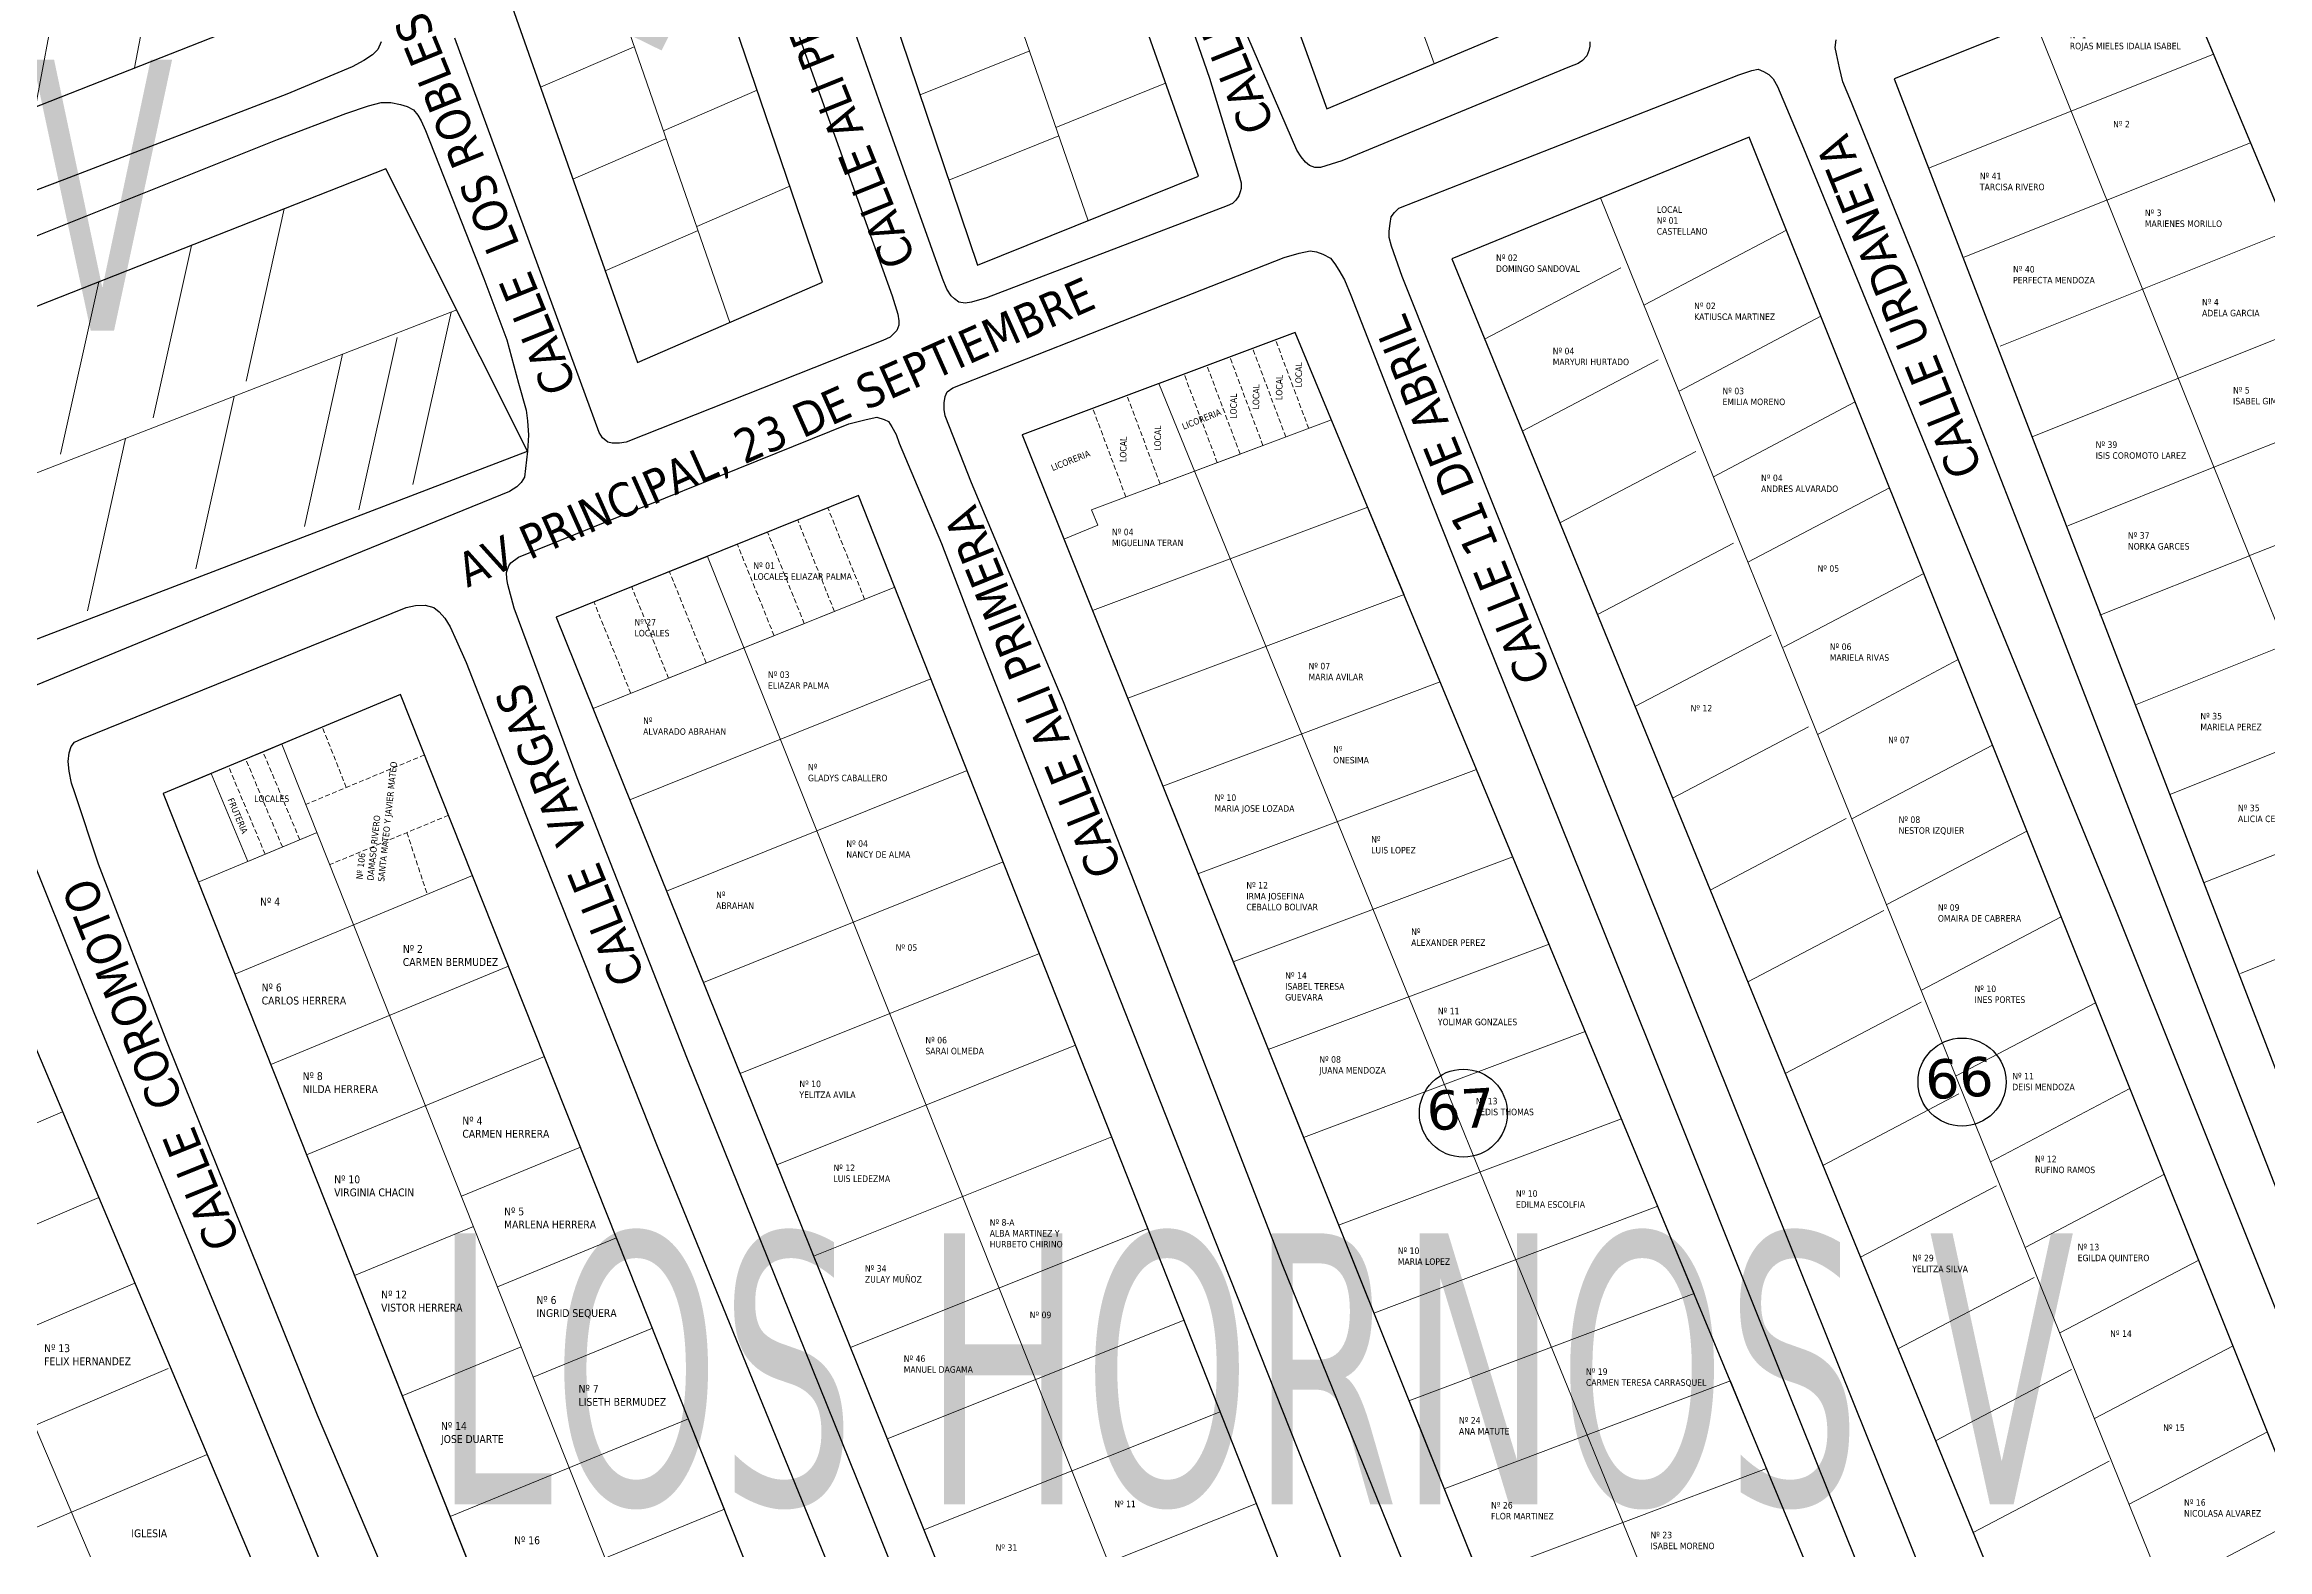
# Model space of a CAD drawing. Header units: metres. Extents: x 2 to 659295185, y -28 to 1124222152.
# Drawn here: x 657692.5 to 657919.8, y 1122705.4 to 1122859.3 of the extents above; entities that cross this region are included whole.
import ezdxf

# ---------------------------------------------------------------- set-up
doc = ezdxf.new("R2010")
doc.units = ezdxf.units.M
doc.header["$MEASUREMENT"] = 0
doc.linetypes.add('CCSM_C1_CUERPO CK$0$DASHED', pattern=[0.75, 0.5, -0.25])
doc.linetypes.add('CCSM_C1_CUERPO FM$0$DASHED', pattern=[0.75, 0.5, -0.25])
for name, color, linetype in [('CALLES', 1, 'CONTINUOUS'), ('CERCA', 7, 'CONTINUOUS'), ('Cota', 3, 'CONTINUOUS'), ('MANZANA', 30, 'CONTINUOUS'), ('Numero de manzana', 6, 'CONTINUOUS'), ('Parcelas', 140, 'CONTINUOUS'), ('TEXTOS', 7, 'CONTINUOUS')]:
    doc.layers.add(name, color=color, linetype=linetype)
doc.styles.add('ROMAN', font='verdana.ttf')
doc.styles.get("Standard").update_dxf_attribs({"font": 'tahoma.ttf'})

msp = doc.modelspace()

# ---------------------------------------------------------------- linework, layer by layer
at = {"layer": 'CERCA', "lineweight": 0}
for p, q in [((657834.5831, 1122857.321), (657770.2654, 1123037.3124)), ((657799.1987, 1122841.2512), (657736.2768, 1123023.447)), ((657762.5817, 1122830.8686), (657707.5854, 1122989.5417)), ((657701.7083, 1122856.8973), (657704.8042, 1122873.4239)), ((657691.5719, 1122852.9103), (657694.6896, 1122869.553)), ((657896.0735, 1122861.5508), (657972.884, 1122670.006)), ((657743.208, 1122854.9003), (657752.7192, 1122859.0103)), ((657782.0296, 1122854.1152), (657793.2581, 1122858.6446)), ((657899.721, 1122852.4549), (657914.2956, 1122858.2817)), ((657795.8985, 1122850.8074), (657807.1281, 1122855.3371)), ((657755.8416, 1122850.4827), (657765.3583, 1122854.5945)), ((657885.1464, 1122846.628), (657899.721, 1122852.4549)), ((657746.5117, 1122845.5254), (657756.0228, 1122849.6354)), ((657784.9704, 1122845.4084), (657796.1988, 1122849.9378)), ((657903.3702, 1122843.3588), (657918.076, 1122849.2402)), ((657759.1856, 1122840.6667), (657768.7023, 1122844.7785)), ((657930.4691, 1122648.7456), (657851.5912, 1122843.5878)), ((657888.7956, 1122837.532), (657903.5014, 1122843.4134)), ((657713.1003, 1122824.8586), (657717.0132, 1122842.4825)), ((657749.8153, 1122836.1504), (657759.3265, 1122840.2604)), ((657856.0845, 1122832.6472), (657870.6242, 1122840.2802)), ((657907.0322, 1122834.2692), (657921.8565, 1122840.1988)), ((657703.6104, 1122821.1191), (657707.5234, 1122838.743)), ((657694.1206, 1122817.3796), (657698.0336, 1122835.0035)), ((657839.7521, 1122829.1417), (657853.6643, 1122836.4391)), ((657892.4576, 1122828.4423), (657907.2819, 1122834.3719)), ((657523.2849, 1122750.1185), (657734.6421, 1122832.1394)), ((657730.1597, 1122814.2988), (657734.0696, 1122831.9172)), ((657859.6325, 1122823.8371), (657874.1359, 1122831.5069)), ((657910.6942, 1122825.1598), (657925.637, 1122831.1573)), ((657719.0658, 1122809.9936), (657722.9756, 1122827.612)), ((657724.6367, 1122811.7177), (657728.5466, 1122829.3361)), ((657843.5942, 1122819.7577), (657857.5064, 1122827.0552)), ((657707.9718, 1122805.6884), (657711.8817, 1122823.3068)), ((657895.7515, 1122819.1624), (657910.6942, 1122825.1598)), ((657863.146, 1122815.0842), (657877.6475, 1122822.7336)), ((657914.3234, 1122816.0812), (657929.4174, 1122822.1158)), ((657696.8779, 1122801.3832), (657700.7878, 1122819.0016)), ((657847.4363, 1122810.3738), (657861.3485, 1122817.6712)), ((657866.6641, 1122806.3641), (657881.1591, 1122813.9603)), ((657899.3806, 1122810.0838), (657914.4747, 1122816.1184)), ((657917.8994, 1122806.99), (657933.1979, 1122813.0744)), ((657851.2784, 1122800.9899), (657865.1906, 1122808.2873)), ((657870.3118, 1122797.66), (657884.6708, 1122805.187)), ((657902.6468, 1122800.924), (657917.9453, 1122807.0083)), ((657855.1205, 1122791.606), (657869.0326, 1122798.9034)), ((657873.8675, 1122788.7697), (657888.1824, 1122796.4137)), ((657906.3107, 1122791.7718), (657921.6445, 1122797.9024)), ((657858.9626, 1122782.2221), (657872.8747, 1122789.5195)), ((657877.3136, 1122780.1069), (657891.6941, 1122787.6404)), ((657909.8291, 1122782.5866), (657925.294, 1122788.789)), ((657862.8047, 1122772.8381), (657876.7168, 1122780.1356)), ((657913.3263, 1122773.6018), (657928.9328, 1122779.7759)), ((657880.8731, 1122771.3433), (657895.2057, 1122778.8671)), ((657866.6468, 1122763.4542), (657880.5589, 1122770.7516)), ((657884.414, 1122762.5849), (657898.7174, 1122770.0938)), ((657917.0323, 1122764.2977), (657932.676, 1122770.6031)), ((657870.4889, 1122754.0703), (657884.401, 1122761.3677)), ((657887.9552, 1122753.8255), (657902.229, 1122761.3205)), ((657891.4778, 1122745.0482), (657905.7406, 1122752.5472)), ((657874.331, 1122744.6864), (657888.2431, 1122751.9838)), ((657895.081, 1122736.339), (657909.2523, 1122743.7739)), ((657878.1731, 1122735.3025), (657892.0852, 1122742.5999)), ((657898.5789, 1122727.5686), (657912.7639, 1122735.0006)), ((657882.0152, 1122725.9186), (657895.9273, 1122733.216)), ((657902.1213, 1122718.8061), (657916.2756, 1122726.2273)), ((657885.8573, 1122716.5346), (657899.7694, 1122723.8321)), ((657905.6682, 1122710.05), (657919.7872, 1122717.454)), ((657889.6994, 1122707.1507), (657903.6115, 1122714.4481)), ((657909.3648, 1122701.3716), (657923.2989, 1122708.6807))]:
    msp.add_line(p, q, dxfattribs=at)
at = {"layer": 'MANZANA', "lineweight": -2}
for p, q in [((657777.9967, 1122853.0265), (657763.7892, 1122893.7782)), ((657758.5448, 1122891.2087), (657770.4106, 1122857.9655)), ((657805.5214, 1122873.5023), (657811.6233, 1122855.8259)), ((657820.5371, 1122848.4574), (657813.1158, 1122865.6839)), ((657726.9055, 1122859.5452), (657726.5757, 1122858.7753)), ((657749.2188, 1122819.6133), (657734.4669, 1122859.9151)), ((657850.5107, 1122859.5452), (657850.5107, 1122859.0953)), ((657850.5107, 1122859.5452), (657850.5107, 1122859.0953)), ((657875.6028, 1122858.9853), (657875.71, 1122859.7651)), ((657725.1574, 1122857.6556), (657723.9535, 1122856.9857)), ((657726.0314, 1122858.2155), (657725.1574, 1122857.6556)), ((657726.5757, 1122858.7753), (657726.0314, 1122858.2155)), ((657770.4106, 1122857.9655), (657779.1759, 1122833.5705)), ((657849.3151, 1122857.3256), (657848.441, 1122856.9857)), ((657849.3151, 1122857.3256), (657848.441, 1122856.9857)), ((657849.7521, 1122857.6556), (657849.3151, 1122857.3256)), ((657849.7521, 1122857.6556), (657849.3151, 1122857.3256)), ((657850.1891, 1122858.1055), (657849.7521, 1122857.6556)), ((657850.1891, 1122858.1055), (657849.7521, 1122857.6556)), ((657850.4035, 1122858.6554), (657850.1891, 1122858.1055)), ((657850.4035, 1122858.6554), (657850.1891, 1122858.1055)), ((657850.5107, 1122859.0953), (657850.4035, 1122858.6554)), ((657850.5107, 1122859.0953), (657850.4035, 1122858.6554)), ((657875.7182, 1122858.3254), (657875.6028, 1122858.9853)), ((657876.0481, 1122856.8857), (657875.7182, 1122858.3254)), ((657723.9535, 1122856.9857), (657717.2826, 1122854.1963)), ((657811.6233, 1122855.8259), (657814.6248, 1122845.9979)), ((657811.6233, 1122855.8259), (657814.6248, 1122845.9979)), ((657848.441, 1122856.9857), (657825.1382, 1122847.3777)), ((657830.9681, 1122842.5287), (657865.7573, 1122856.1859)), ((657865.7573, 1122856.1859), (657867.0684, 1122856.6258)), ((657867.0684, 1122856.6258), (657867.728, 1122856.7458)), ((657867.728, 1122856.7458), (657868.2723, 1122856.5258)), ((657868.2723, 1122856.5258), (657868.8247, 1122856.1959)), ((657868.8247, 1122856.1959), (657869.2618, 1122855.756)), ((657869.2618, 1122855.756), (657869.707, 1122854.9861)), ((657869.707, 1122854.9861), (657872.3622, 1122848.6874)), ((657876.3862, 1122855.456), (657876.0481, 1122856.8857)), ((657877.2767, 1122853.3564), (657876.3862, 1122855.456)), ((657717.2826, 1122854.1963), (657694.5323, 1122845.4681)), ((657723.3186, 1122852.2267), (657725.6191, 1122853.0165)), ((657725.6191, 1122853.0165), (657726.9302, 1122853.3564)), ((657726.9302, 1122853.3564), (657727.9197, 1122853.3564)), ((657727.9197, 1122853.3564), (657728.9092, 1122853.1365)), ((657728.9092, 1122853.1365), (657729.5607, 1122852.9265)), ((657729.5607, 1122852.9265), (657730.2203, 1122852.5966)), ((657730.2203, 1122852.5966), (657730.6656, 1122852.0467)), ((657784.3213, 1122835.3601), (657777.9967, 1122853.0265)), ((657884.0301, 1122836.5799), (657877.2767, 1122853.3564)), ((657716.3178, 1122849.5472), (657723.3186, 1122852.2267)), ((657730.6656, 1122852.0467), (657730.9954, 1122851.4868)), ((657730.9954, 1122851.4868), (657731.4407, 1122850.497)), ((657731.4407, 1122850.497), (657737.4189, 1122835.3701)), ((657688.5376, 1122838.4695), (657716.3178, 1122849.5472)), ((657820.9741, 1122847.7976), (657820.5371, 1122848.4574)), ((657820.9741, 1122847.7976), (657820.5371, 1122848.4574)), ((657872.3622, 1122848.6874), (657879.0083, 1122832.4607)), ((657814.6248, 1122845.9979), (657814.8474, 1122845.1181)), ((657814.6248, 1122845.9979), (657814.8474, 1122845.1181)), ((657821.4194, 1122847.2477), (657820.9741, 1122847.7976)), ((657821.4194, 1122847.2477), (657820.9741, 1122847.7976)), ((657821.8564, 1122846.9178), (657821.4194, 1122847.2477)), ((657821.8564, 1122846.9178), (657821.4194, 1122847.2477)), ((657822.4006, 1122846.6978), (657821.8564, 1122846.9178)), ((657822.4006, 1122846.6978), (657821.8564, 1122846.9178)), ((657822.9531, 1122846.6978), (657822.4006, 1122846.6978)), ((657822.9531, 1122846.6978), (657822.4006, 1122846.6978)), ((657825.1382, 1122847.3777), (657822.9531, 1122846.6978)), ((657825.1382, 1122847.3777), (657822.9531, 1122846.6978)), ((657694.5323, 1122845.4681), (657681.0751, 1122840.4291)), ((657814.633, 1122843.7884), (657814.3114, 1122843.3485)), ((657814.633, 1122843.7884), (657814.3114, 1122843.3485)), ((657814.7485, 1122844.2283), (657814.633, 1122843.7884)), ((657814.7485, 1122844.2283), (657814.633, 1122843.7884)), ((657814.8557, 1122844.5682), (657814.7485, 1122844.2283)), ((657814.8557, 1122844.5682), (657814.7485, 1122844.2283)), ((657814.8474, 1122845.1181), (657814.8557, 1122844.5682)), ((657814.8474, 1122845.1181), (657814.8557, 1122844.5682)), ((657813.4374, 1122842.7886), (657788.8235, 1122833.3905)), ((657813.4374, 1122842.7886), (657788.8235, 1122833.3905)), ((657813.9816, 1122843.0086), (657813.4374, 1122842.7886)), ((657813.9816, 1122843.0086), (657813.4374, 1122842.7886)), ((657814.3114, 1122843.3485), (657813.9816, 1122843.0086)), ((657814.3114, 1122843.3485), (657813.9816, 1122843.0086)), ((657830.1022, 1122840.979), (657830.2094, 1122841.6488)), ((657830.1022, 1122840.979), (657830.2094, 1122841.6488)), ((657830.2094, 1122841.6488), (657830.531, 1122842.0887)), ((657830.2094, 1122841.6488), (657830.531, 1122842.0887)), ((657830.531, 1122842.0887), (657830.9681, 1122842.5287)), ((657830.531, 1122842.0887), (657830.9681, 1122842.5287)), ((657829.995, 1122840.2091), (657830.1022, 1122840.979)), ((657829.995, 1122840.2091), (657830.1022, 1122840.979)), ((657829.995, 1122839.5393), (657829.995, 1122840.2091)), ((657829.995, 1122839.5393), (657829.995, 1122840.2091)), ((657830.2177, 1122838.6594), (657829.995, 1122839.5393)), ((657830.2177, 1122838.6594), (657829.995, 1122839.5393)), ((657807.0139, 1122832.6907), (657819.2672, 1122837.5097)), ((657807.0139, 1122832.6907), (657819.2672, 1122837.5097)), ((657819.2672, 1122837.5097), (657820.8009, 1122837.9496)), ((657819.2672, 1122837.5097), (657820.8009, 1122837.9496)), ((657820.8009, 1122837.9496), (657821.8976, 1122838.1795)), ((657820.8009, 1122837.9496), (657821.8976, 1122838.1795)), ((657821.8976, 1122838.1795), (657822.549, 1122838.0696)), ((657821.8976, 1122838.1795), (657822.549, 1122838.0696)), ((657822.549, 1122838.0696), (657823.2087, 1122837.8496)), ((657822.549, 1122838.0696), (657823.2087, 1122837.8496)), ((657823.2087, 1122837.8496), (657823.9756, 1122837.4197)), ((657823.2087, 1122837.8496), (657823.9756, 1122837.4197)), ((657823.9756, 1122837.4197), (657824.4208, 1122836.8598)), ((657823.9756, 1122837.4197), (657824.4208, 1122836.8598)), ((657824.4208, 1122836.8598), (657824.8579, 1122836.1999)), ((657824.4208, 1122836.8598), (657824.8579, 1122836.1999)), ((657831.3309, 1122835.5701), (657830.2177, 1122838.6594)), ((657831.3309, 1122835.5701), (657830.2177, 1122838.6594)), ((657737.4189, 1122835.3701), (657739.7525, 1122829.0814)), ((657784.7666, 1122834.2503), (657784.3213, 1122835.3601)), ((657784.7666, 1122834.2503), (657784.3213, 1122835.3601)), ((657824.8579, 1122836.1999), (657825.4104, 1122835.2101)), ((657824.8579, 1122836.1999), (657825.4104, 1122835.2101)), ((657825.4104, 1122835.2101), (657826.0783, 1122833.6605)), ((657825.4104, 1122835.2101), (657826.0783, 1122833.6605)), ((657844.4088, 1122802.7767), (657831.3309, 1122835.5701)), ((657844.4088, 1122802.7767), (657831.3309, 1122835.5701)), ((657897.6687, 1122801.687), (657884.0301, 1122836.5799)), ((657779.1759, 1122833.5705), (657779.7366, 1122831.6909)), ((657779.1759, 1122833.5705), (657779.7366, 1122831.6909)), ((657785.2036, 1122833.5905), (657784.7666, 1122834.2503)), ((657785.2036, 1122833.5905), (657784.7666, 1122834.2503)), ((657785.5334, 1122833.2605), (657785.2036, 1122833.5905)), ((657785.5334, 1122833.2605), (657785.2036, 1122833.5905)), ((657785.3603, 1122824.1924), (657807.0139, 1122832.6907)), ((657785.3603, 1122824.1924), (657807.0139, 1122832.6907)), ((657785.9787, 1122832.9306), (657785.5334, 1122833.2605)), ((657785.9787, 1122832.9306), (657785.5334, 1122833.2605)), ((657786.6301, 1122832.8206), (657785.9787, 1122832.9306)), ((657786.6301, 1122832.8206), (657785.9787, 1122832.9306)), ((657787.2898, 1122832.9406), (657786.6301, 1122832.8206)), ((657787.2898, 1122832.9406), (657786.6301, 1122832.8206)), ((657788.8235, 1122833.3905), (657787.2898, 1122832.9406)), ((657788.8235, 1122833.3905), (657787.2898, 1122832.9406)), ((657826.0783, 1122833.6605), (657834.3901, 1122812.3548)), ((657826.0783, 1122833.6605), (657834.3901, 1122812.3548)), ((657879.0083, 1122832.4607), (657887.4273, 1122811.9249)), ((657779.6294, 1122830.0312), (657779.3078, 1122829.6913)), ((657779.6294, 1122830.0312), (657779.3078, 1122829.6913)), ((657779.8521, 1122830.5811), (657779.6294, 1122830.0312)), ((657779.8521, 1122830.5811), (657779.6294, 1122830.0312)), ((657779.7366, 1122831.6909), (657779.8438, 1122831.021)), ((657779.7366, 1122831.6909), (657779.8438, 1122831.021)), ((657779.8438, 1122831.021), (657779.8521, 1122830.5811)), ((657779.8438, 1122831.021), (657779.8521, 1122830.5811)), ((657739.7525, 1122829.0814), (657740.9729, 1122824.6623)), ((657739.7525, 1122829.0814), (657740.9729, 1122824.6623)), ((657778.2111, 1122829.0314), (657751.9564, 1122818.6235)), ((657778.2111, 1122829.0314), (657751.9564, 1122818.6235)), ((657778.978, 1122829.3613), (657778.2111, 1122829.0314)), ((657778.978, 1122829.3613), (657778.2111, 1122829.0314)), ((657779.3078, 1122829.6913), (657778.978, 1122829.3613)), ((657779.3078, 1122829.6913), (657778.978, 1122829.3613)), ((657740.9729, 1122824.6623), (657741.7563, 1122821.9028)), ((657740.9729, 1122824.6623), (657741.7563, 1122821.9028)), ((657784.4862, 1122822.6427), (657784.5934, 1122823.3026)), ((657784.4862, 1122822.6427), (657784.5934, 1122823.3026)), ((657784.5934, 1122823.3026), (657784.8078, 1122823.7525)), ((657784.5934, 1122823.3026), (657784.8078, 1122823.7525)), ((657784.8078, 1122823.7525), (657785.3603, 1122824.1924)), ((657784.8078, 1122823.7525), (657785.3603, 1122824.1924)), ((657741.7563, 1122821.9028), (657741.8717, 1122820.7931)), ((657741.7563, 1122821.9028), (657741.8717, 1122820.7931)), ((657741.8717, 1122820.7931), (657741.9871, 1122819.3534)), ((657741.8717, 1122820.7931), (657741.9871, 1122819.3534)), ((657774.7479, 1122820.4931), (657776.496, 1122820.943)), ((657774.7479, 1122820.4931), (657776.496, 1122820.943)), ((657776.496, 1122820.943), (657777.5927, 1122821.173)), ((657776.496, 1122820.943), (657777.5927, 1122821.173)), ((657777.5927, 1122821.173), (657778.3596, 1122820.953)), ((657777.5927, 1122821.173), (657778.3596, 1122820.953)), ((657778.3596, 1122820.953), (657778.7966, 1122820.7331)), ((657778.3596, 1122820.953), (657778.7966, 1122820.7331)), ((657778.7966, 1122820.7331), (657779.1264, 1122820.1832)), ((657778.7966, 1122820.7331), (657779.1264, 1122820.1832)), ((657784.4862, 1122821.9728), (657784.4862, 1122822.6427)), ((657784.4862, 1122821.9728), (657784.4862, 1122822.6427)), ((657784.6017, 1122821.313), (657784.4862, 1122821.9728)), ((657784.6017, 1122821.313), (657784.4862, 1122821.9728)), ((657787.2651, 1122814.4644), (657784.6017, 1122821.313)), ((657787.2651, 1122814.4644), (657784.6017, 1122821.313)), ((657740.9482, 1122806.8559), (657774.7479, 1122820.4931)), ((657740.9482, 1122806.8559), (657774.7479, 1122820.4931)), ((657741.9871, 1122819.3534), (657741.8799, 1122817.6937)), ((657741.9871, 1122819.3534), (657741.8799, 1122817.6937)), ((657749.5486, 1122819.0534), (657749.2188, 1122819.6133)), ((657749.5486, 1122819.0534), (657749.2188, 1122819.6133)), ((657750.1011, 1122818.6135), (657749.5486, 1122819.0534)), ((657750.1011, 1122818.6135), (657749.5486, 1122819.0534)), ((657750.5381, 1122818.5135), (657750.1011, 1122818.6135)), ((657750.5381, 1122818.5135), (657750.1011, 1122818.6135)), ((657751.3049, 1122818.5135), (657750.5381, 1122818.5135)), ((657751.3049, 1122818.5135), (657750.5381, 1122818.5135)), ((657751.9564, 1122818.6235), (657751.3049, 1122818.5135)), ((657751.9564, 1122818.6235), (657751.3049, 1122818.5135)), ((657779.1264, 1122820.1832), (657779.5717, 1122819.4134)), ((657779.1264, 1122820.1832), (657779.5717, 1122819.4134)), ((657779.5717, 1122819.4134), (657779.9015, 1122818.5235)), ((657779.5717, 1122819.4134), (657779.9015, 1122818.5235)), ((657779.9015, 1122818.5235), (657784.2224, 1122808.2656)), ((657779.9015, 1122818.5235), (657784.2224, 1122808.2656)), ((657741.8799, 1122817.6937), (657741.6738, 1122815.9241)), ((657741.8799, 1122817.6937), (657741.6738, 1122815.9241)), ((657740.7997, 1122814.0444), (657740.0411, 1122813.5945)), ((657740.7997, 1122814.0444), (657740.0411, 1122813.5945)), ((657741.2368, 1122814.4844), (657740.7997, 1122814.0444)), ((657741.2368, 1122814.4844), (657740.7997, 1122814.0444)), ((657741.5666, 1122815.0442), (657741.2368, 1122814.4844)), ((657741.5666, 1122815.0442), (657741.2368, 1122814.4844)), ((657741.6738, 1122815.9241), (657741.5666, 1122815.0442)), ((657741.6738, 1122815.9241), (657741.5666, 1122815.0442)), ((657796.6736, 1122792.0589), (657787.2651, 1122814.4644)), ((657796.6736, 1122792.0589), (657787.2651, 1122814.4644)), ((657740.0411, 1122813.5945), (657718.3793, 1122804.7663)), ((657740.0411, 1122813.5945), (657718.3793, 1122804.7663)), ((657834.3901, 1122812.3548), (657839.6014, 1122799.2175)), ((657834.3901, 1122812.3548), (657839.6014, 1122799.2175)), ((657887.4273, 1122811.9249), (657904.2654, 1122770.8532)), ((657784.2224, 1122808.2656), (657788.3205, 1122797.5478)), ((657784.2224, 1122808.2656), (657788.3205, 1122797.5478)), ((657718.3793, 1122804.7663), (657714.009, 1122802.9767)), ((657718.3793, 1122804.7663), (657714.009, 1122802.9767)), ((657739.7443, 1122805.2962), (657739.9587, 1122805.9661)), ((657739.7443, 1122805.2962), (657739.9587, 1122805.9661)), ((657739.7525, 1122804.6364), (657739.7443, 1122805.2962)), ((657739.7525, 1122804.6364), (657739.7443, 1122805.2962)), ((657739.9587, 1122805.9661), (657740.1813, 1122806.296)), ((657739.9587, 1122805.9661), (657740.1813, 1122806.296)), ((657740.1813, 1122806.296), (657740.9482, 1122806.8559)), ((657740.1813, 1122806.296), (657740.9482, 1122806.8559)), ((657714.009, 1122802.9767), (657664.4597, 1122782.6208)), ((657714.009, 1122802.9767), (657664.4597, 1122782.6208)), ((657739.8597, 1122804.0865), (657739.7525, 1122804.6364)), ((657739.8597, 1122804.0865), (657739.7525, 1122804.6364)), ((657740.5276, 1122801.657), (657739.8597, 1122804.0865)), ((657740.5276, 1122801.657), (657739.8597, 1122804.0865)), ((657865.2378, 1122750.8873), (657844.4088, 1122802.7767)), ((657865.2378, 1122750.8873), (657844.4088, 1122802.7767)), ((657696.3217, 1122788.2997), (657729.4617, 1122801.717)), ((657696.3217, 1122788.2997), (657729.4617, 1122801.717)), ((657729.4617, 1122801.717), (657730.443, 1122801.9369)), ((657729.4617, 1122801.717), (657730.443, 1122801.9369)), ((657730.443, 1122801.9369), (657731.4325, 1122801.9469)), ((657730.443, 1122801.9369), (657731.4325, 1122801.9469)), ((657731.4325, 1122801.9469), (657732.3148, 1122801.727)), ((657731.4325, 1122801.9469), (657732.3148, 1122801.727)), ((657732.3148, 1122801.727), (657732.859, 1122801.287)), ((657732.3148, 1122801.727), (657732.859, 1122801.287)), ((657732.859, 1122801.287), (657733.4115, 1122800.6272)), ((657732.859, 1122801.287), (657733.4115, 1122800.6272)), ((657733.4115, 1122800.6272), (657733.9639, 1122799.7474)), ((657733.4115, 1122800.6272), (657733.9639, 1122799.7474)), ((657746.9594, 1122784.3205), (657740.5276, 1122801.657)), ((657746.9594, 1122784.3205), (657740.5276, 1122801.657)), ((657913.9625, 1122759.6155), (657897.6687, 1122801.687)), ((657733.9639, 1122799.7474), (657734.6236, 1122798.3077)), ((657733.9639, 1122799.7474), (657734.6236, 1122798.3077)), ((657734.6236, 1122798.3077), (657735.6214, 1122796.0981)), ((657734.6236, 1122798.3077), (657735.6214, 1122796.0981)), ((657839.6014, 1122799.2175), (657856.5549, 1122757.156)), ((657839.6014, 1122799.2175), (657856.5549, 1122757.156)), ((657735.6214, 1122796.0981), (657742.0531, 1122779.6514)), ((657735.6214, 1122796.0981), (657742.0531, 1122779.6514)), ((657788.3205, 1122797.5478), (657812.151, 1122737.0501)), ((657788.3205, 1122797.5478), (657812.151, 1122737.0501)), ((657803.4352, 1122774.9424), (657796.6736, 1122792.0589)), ((657803.4352, 1122774.9424), (657796.6736, 1122792.0589)), ((657694.9034, 1122785.9702), (657695.0106, 1122786.85)), ((657694.9034, 1122785.9702), (657695.0106, 1122786.85)), ((657695.0106, 1122786.85), (657695.225, 1122787.5198)), ((657695.0106, 1122786.85), (657695.225, 1122787.5198)), ((657695.225, 1122787.5198), (657695.5548, 1122787.9598)), ((657695.225, 1122787.5198), (657695.5548, 1122787.9598)), ((657695.5548, 1122787.9598), (657696.3217, 1122788.2997)), ((657695.5548, 1122787.9598), (657696.3217, 1122788.2997)), ((657695.0188, 1122784.9704), (657694.9034, 1122785.9702)), ((657695.0188, 1122784.9704), (657694.9034, 1122785.9702)), ((657695.2415, 1122783.7606), (657695.0188, 1122784.9704)), ((657695.2415, 1122783.7606), (657695.0188, 1122784.9704)), ((657758.1572, 1122755.7263), (657746.9594, 1122784.3205)), ((657758.1572, 1122755.7263), (657746.9594, 1122784.3205)), ((657695.5795, 1122782.7608), (657695.2415, 1122783.7606)), ((657695.5795, 1122782.7608), (657695.2415, 1122783.7606)), ((657698.0203, 1122775.4723), (657695.5795, 1122782.7608)), ((657698.0203, 1122775.4723), (657695.5795, 1122782.7608)), ((657689.4529, 1122780.4113), (657697.542, 1122760.3154)), ((657689.4529, 1122780.4113), (657697.542, 1122760.3154)), ((657742.0531, 1122779.6514), (657755.131, 1122746.6382)), ((657742.0531, 1122779.6514), (657755.131, 1122746.6382)), ((657705.0045, 1122757.366), (657698.0203, 1122775.4723)), ((657705.0045, 1122757.366), (657698.0203, 1122775.4723)), ((657819.0693, 1122734.5306), (657803.4352, 1122774.9424)), ((657819.0693, 1122734.5306), (657803.4352, 1122774.9424)), ((657904.2654, 1122770.8532), (657919.446, 1122732.881)), ((657697.542, 1122760.3154), (657711.7166, 1122725.9824)), ((657697.542, 1122760.3154), (657711.7166, 1122725.9824)), ((657927.3702, 1122725.1725), (657913.9625, 1122759.6155)), ((657720.4078, 1122719.1638), (657705.0045, 1122757.366)), ((657720.4078, 1122719.1638), (657705.0045, 1122757.366)), ((657856.5549, 1122757.156), (657870.6223, 1122721.9332)), ((657856.5549, 1122757.156), (657870.6223, 1122721.9332)), ((657776.3228, 1122710.7855), (657758.1572, 1122755.7263)), ((657776.3228, 1122710.7855), (657758.1572, 1122755.7263)), ((657882.8509, 1122707.0562), (657865.2378, 1122750.8873)), ((657882.8509, 1122707.0562), (657865.2378, 1122750.8873)), ((657755.131, 1122746.6382), (657776.6197, 1122694.0889)), ((657755.131, 1122746.6382), (657776.6197, 1122694.0889)), ((657812.151, 1122737.0501), (657826.0041, 1122702.1572)), ((657812.151, 1122737.0501), (657826.0041, 1122702.1572)), ((657832.3616, 1122701.7473), (657819.0693, 1122734.5306)), ((657832.3616, 1122701.7473), (657819.0693, 1122734.5306)), ((657919.446, 1122732.881), (657934.0741, 1122696.2284)), ((657711.7166, 1122725.9824), (657728.6619, 1122684.7008)), ((657711.7166, 1122725.9824), (657728.6619, 1122684.7008)), ((657870.6223, 1122721.9332), (657883.9229, 1122688.8099)), ((657870.6223, 1122721.9332), (657883.9229, 1122688.8099)), ((657737.1221, 1122679.9817), (657720.4078, 1122719.1638)), ((657737.1221, 1122679.9817), (657720.4078, 1122719.1638)), ((657789.9532, 1122676.6724), (657776.3228, 1122710.7855)), ((657789.9532, 1122676.6724), (657776.3228, 1122710.7855)), ((657901.6844, 1122660.3557), (657882.8509, 1122707.0562)), ((657901.6844, 1122660.3557), (657882.8509, 1122707.0562))]:
    msp.add_line(p, q, dxfattribs=at)
at = {"layer": 'Numero de manzana', "lineweight": -2}
for centre in [(657888.5644, 1122753.204), (657837.5788, 1122750.0203)]:
    msp.add_circle(centre, 4.5001, dxfattribs=at)
at = {"layer": 'Parcelas', "lineweight": 0}
for p, q in [((657820.3898, 1122829.8361), (657806.4268, 1122824.6053)), ((657820.3898, 1122829.8361), (657901.9447, 1122633.3215)), ((657806.4268, 1122824.6053), (657886.7538, 1122627.5852)), ((657824.0969, 1122820.9036), (657799.564, 1122811.7095)), ((657810.0781, 1122815.6499), (657824.0969, 1122820.9036)), ((657871.5629, 1122621.8489), (657792.4639, 1122819.3745)), ((657799.564, 1122811.7095), (657810.0781, 1122815.6499)), ((657775.7429, 1122813.1697), (657849.6889, 1122625.8295)), ((657799.564, 1122811.7095), (657800.2078, 1122810.1303)), ((657799.6547, 1122801.4176), (657827.8039, 1122811.9712)), ((657827.8039, 1122811.9712), (657831.5109, 1122803.0387)), ((657796.0593, 1122810.3961), (657799.6547, 1122801.4176)), ((657796.733, 1122808.7136), (657800.2078, 1122810.1303)), ((657744.8285, 1122800.7145), (657760.2857, 1122806.9421)), ((657836.9238, 1122614.7664), (657760.2857, 1122806.9421)), ((657748.5875, 1122791.3845), (657779.4402, 1122803.8027)), ((657764.0138, 1122797.5936), (657779.4402, 1122803.8027)), ((657831.5109, 1122803.0387), (657803.2501, 1122792.4392)), ((657820.0083, 1122614.1141), (657744.8285, 1122800.7145)), ((657748.5875, 1122791.3845), (657764.0138, 1122797.5936)), ((657764.0138, 1122797.5936), (657748.5875, 1122791.3845)), ((657783.1375, 1122794.4357), (657752.3465, 1122782.0545)), ((657786.8348, 1122785.0687), (657783.1375, 1122794.4357)), ((657806.8455, 1122783.4608), (657835.218, 1122794.1062)), ((657835.218, 1122794.1062), (657838.925, 1122785.1737)), ((657728.8989, 1122792.8237), (657716.7658, 1122787.7564)), ((657798.8069, 1122616.9668), (657728.8989, 1122792.8237)), ((657752.3465, 1122782.0545), (657748.5875, 1122791.3845)), ((657803.2501, 1122792.4392), (657806.8455, 1122783.4608)), ((657714.7407, 1122786.9107), (657712.7185, 1122786.0661)), ((657716.7658, 1122787.7564), (657714.7407, 1122786.9107)), ((657716.7658, 1122787.7564), (657786.5436, 1122612.0918)), ((657704.6327, 1122782.6892), (657709.5393, 1122784.7384)), ((657708.6741, 1122784.3771), (657706.6519, 1122783.5325)), ((657710.6963, 1122785.2216), (657708.6741, 1122784.3771)), ((657709.5393, 1122784.7384), (657713.2865, 1122775.762)), ((657712.7185, 1122786.0661), (657710.6963, 1122785.2216)), ((657756.1054, 1122772.7245), (657786.8348, 1122785.0687)), ((657838.925, 1122785.1737), (657810.4409, 1122774.4823)), ((657706.6519, 1122783.5325), (657704.6327, 1122782.6892)), ((657704.6327, 1122782.6892), (657774.2852, 1122607.2187)), ((657732.5783, 1122783.5681), (657736.2577, 1122774.3125)), ((657708.2217, 1122773.6477), (657720.3577, 1122778.7138)), ((657713.2865, 1122775.762), (657720.3577, 1122778.7138)), ((657749.7568, 1122618.8171), (657683.2622, 1122776.4307)), ((657790.5321, 1122775.7017), (657759.8644, 1122763.3945)), ((657794.2294, 1122766.3347), (657790.5321, 1122775.7017)), ((657814.0364, 1122765.5039), (657842.6321, 1122776.2412)), ((657842.6321, 1122776.2412), (657846.3391, 1122767.3087)), ((657736.2577, 1122774.3125), (657711.9645, 1122764.2186)), ((657810.4409, 1122774.4823), (657814.0364, 1122765.5039)), ((657759.8644, 1122763.3945), (657756.1054, 1122772.7245)), ((657740.2067, 1122603.7073), (657669.1313, 1122770.5076)), ((657763.6234, 1122754.0644), (657794.2294, 1122766.3347)), ((657846.3391, 1122767.3087), (657817.6318, 1122756.5255)), ((657715.6304, 1122754.9833), (657739.937, 1122765.0568)), ((657739.937, 1122765.0568), (657743.6164, 1122755.8012)), ((657821.2272, 1122747.547), (657850.0461, 1122758.3763)), ((657850.0461, 1122758.3763), (657853.7532, 1122749.4438)), ((657743.6164, 1122755.8012), (657719.2963, 1122745.748)), ((657797.9267, 1122756.9677), (657767.3824, 1122744.7344)), ((657801.624, 1122747.6006), (657797.9267, 1122756.9677)), ((657817.6318, 1122756.5255), (657821.2272, 1122747.547)), ((657767.3824, 1122744.7344), (657763.6234, 1122754.0644)), ((657694.3446, 1122750.1618), (657680.3431, 1122744.1956)), ((657853.7532, 1122749.4438), (657824.8226, 1122738.5686)), ((657747.2958, 1122746.5456), (657735.1284, 1122741.5289)), ((657771.1414, 1122735.4044), (657801.624, 1122747.6006)), ((657748.5222, 1122743.4604), (657753.4281, 1122731.1195)), ((657698.0388, 1122741.4055), (657684.0686, 1122735.4526)), ((657828.418, 1122729.5901), (657857.4602, 1122740.5113)), ((657857.4602, 1122740.5113), (657861.1673, 1122731.5788)), ((657724.1842, 1122733.4343), (657736.3525, 1122738.4471)), ((657750.9751, 1122737.29), (657738.8009, 1122732.2834)), ((657805.3213, 1122738.2336), (657774.9004, 1122726.0744)), ((657809.0186, 1122728.8666), (657805.3213, 1122738.2336)), ((657824.8226, 1122738.5686), (657828.418, 1122729.5901)), ((657774.9004, 1122726.0744), (657771.1414, 1122735.4044)), ((657701.7329, 1122732.6492), (657687.7941, 1122726.7097)), ((657861.1673, 1122731.5788), (657832.0134, 1122720.6117)), ((657754.6545, 1122728.0343), (657742.4734, 1122723.0379)), ((657778.6594, 1122716.7443), (657809.0186, 1122728.8666)), ((657741.2492, 1122726.1197), (657729.0721, 1122721.1206)), ((657705.1462, 1122723.9066), (657691.3326, 1122718.0205)), ((657729.0721, 1122721.1206), (657733.96, 1122708.8069)), ((657835.6088, 1122711.6333), (657864.8743, 1122722.6463)), ((657864.8743, 1122722.6463), (657868.5813, 1122713.7139)), ((657733.96, 1122708.8069), (657758.3339, 1122718.7787)), ((657758.3339, 1122718.7787), (657762.0132, 1122709.5231)), ((657812.7159, 1122719.4996), (657782.4184, 1122707.4143)), ((657816.4132, 1122710.1326), (657812.7159, 1122719.4996)), ((657832.0134, 1122720.6117), (657835.6088, 1122711.6333)), ((657782.4184, 1122707.4143), (657778.6594, 1122716.7443)), ((657709.1212, 1122715.1365), (657695.245, 1122709.2237)), ((657868.5813, 1122713.7139), (657839.2042, 1122702.6548)), ((657762.0132, 1122709.5231), (657737.6259, 1122699.5716)), ((657786.1774, 1122698.0843), (657816.4132, 1122710.1326)), ((657695.245, 1122709.2237), (657681.3904, 1122703.2615))]:
    msp.add_line(p, q, dxfattribs=at)
at = {"layer": 'Parcelas', "linetype": 'CCSM_C1_CUERPO CK$0$DASHED', "lineweight": 0}
for p, q in [((657819.4239, 1122819.1524), (657816.033, 1122828.204)), ((657821.7604, 1122820.028), (657818.3696, 1122829.0793)), ((657812.4145, 1122816.5255), (657809.0233, 1122825.578)), ((657814.751, 1122817.4011), (657811.3599, 1122826.4533)), ((657817.0875, 1122818.2767), (657813.6964, 1122827.3286)), ((657806.5734, 1122814.3364), (657803.1818, 1122823.3897)), ((657803.0687, 1122813.023), (657799.677, 1122822.0767)), ((657776.3549, 1122802.5609), (657772.5922, 1122811.9003)), ((657770.1844, 1122800.0772), (657766.4225, 1122809.4146)), ((657773.2697, 1122801.3191), (657769.5073, 1122810.6574)), ((657767.0991, 1122798.8354), (657763.3376, 1122808.1717)), ((657760.1572, 1122796.0413), (657756.3967, 1122805.3753)), ((657756.3006, 1122794.4891), (657752.5406, 1122803.8217)), ((657752.4441, 1122792.9368), (657748.6845, 1122802.2681)), ((657723.3525, 1122783.3182), (657720.9046, 1122789.485)), ((657729.5429, 1122778.7091), (657731.6338, 1122772.3912))]:
    msp.add_line(p, q, dxfattribs=at)
at = {"layer": 'Parcelas', "linetype": 'CCSM_C1_CUERPO FM$0$DASHED', "lineweight": 0}
for p, q in [((657718.5899, 1122777.9759), (657714.8409, 1122786.9525)), ((657731.3518, 1122786.6533), (657719.2141, 1122781.5928)), ((657715.0543, 1122776.4999), (657711.3055, 1122785.476)), ((657716.8221, 1122777.2379), (657713.0732, 1122786.2143)), ((657733.8048, 1122780.4829), (657721.6625, 1122775.4291))]:
    msp.add_line(p, q, dxfattribs=at)
at = {"layer": 'Parcelas', "lineweight": -3}
for points in [[(657823.6171, 1122852.6997), (657845.5495, 1122861.9424), (657781.8764, 1123042.0905), (657758.6597, 1123032.5365), (657823.6171, 1122852.6997)], [(657746.4833, 1123027.1101), (657726.074, 1123019.7851), (657787.9111, 1122836.7016), (657810.4939, 1122845.8038), (657746.4833, 1123027.1101)], [(657753.119, 1122826.7755), (657772.0464, 1122834.9625), (657718.3268, 1122992.6496), (657696.8555, 1122986.4372), (657753.119, 1122826.7755)], [(657536.265, 1122826.1034), (657529.4482, 1122789.1403), (657720.7226, 1122864.3764), (657710.3684, 1122890.7002), (657536.265, 1122826.1034)], [(657910.5151, 1122867.3232), (657881.6342, 1122855.7793), (657955.6148, 1122663.6355), (657959.3443, 1122662.5153), (657963.2549, 1122663.8215), (657986.7269, 1122678.8969), (657987.6654, 1122682.8081), (657910.5151, 1122867.3232)], [(657866.8068, 1122849.8176), (657836.3863, 1122837.3624), (657916.594, 1122641.4633), (657944.3687, 1122656.0408), (657866.8068, 1122849.8176)], [(657527.2171, 1122767.6931), (657519.3547, 1122732.5528), (657741.8799, 1122817.6937), (657727.4077, 1122846.5784), (657527.2171, 1122767.6931)], [(657820.3898, 1122829.8361), (657792.4639, 1122819.3745), (657869.7788, 1122626.3459), (657876.0111, 1122624.3561), (657886.7386, 1122626.5965), (657901.9447, 1122633.3215), (657820.3898, 1122829.8361)], [(657820.3898, 1122829.8361), (657792.4639, 1122819.3745), (657871.5629, 1122621.8489), (657879.982, 1122625.1849), (657886.7562, 1122627.3896), (657901.9447, 1122633.3215), (657820.3898, 1122829.8361)], [(657775.7429, 1122813.1697), (657744.8285, 1122800.7145), (657820.0083, 1122614.1141), (657853.7988, 1122615.4172), (657775.7429, 1122813.1697)], [(657775.7429, 1122813.1697), (657744.8285, 1122800.7145), (657820.0083, 1122614.1141), (657853.7988, 1122615.4172), (657775.7429, 1122813.1697)], [(657728.8989, 1122792.8237), (657704.6327, 1122782.6892), (657774.2852, 1122607.2187), (657801.7344, 1122609.6026), (657728.8989, 1122792.8237)], [(657728.8989, 1122792.8237), (657704.6327, 1122782.6892), (657774.2852, 1122607.2187), (657801.7344, 1122609.6026), (657728.8989, 1122792.8237)], [(657683.2622, 1122776.4307), (657655.0004, 1122764.5845), (657724.5735, 1122602.9158), (657755.7983, 1122604.4967), (657683.2622, 1122776.4307)], [(657683.2622, 1122776.4307), (657655.0004, 1122764.5845), (657724.5735, 1122602.9158), (657755.7983, 1122604.4967), (657683.2622, 1122776.4307)]]:
    msp.add_lwpolyline(points, dxfattribs=at)
at = {"layer": 'Parcelas', "lineweight": 0}
msp.add_lwpolyline([(657810.0781, 1122815.6499), (657814.751, 1122817.4011)], dxfattribs=at)

# ---------------------------------------------------------------- texts
at = {"layer": 'CALLES', "color": 0}
for s, rotation, p in [('CALLE LOS CEDROS', 111.955417, (657818.3034, 1122851.0362)), ('CALLE ALI PRIMERA', 111.955417, (657781.6127, 1122837.2909)), ('CALLE  LOS ROBLES', 111.955417, (657746.9349, 1122824.3671)), ('CALLE URDANETA', 111.955417, (657890.6791, 1122815.8388)), ('AV PRINCIPAL, 23 DE SEPTIEMBRE', 23.9992, (657735.7288, 1122803.7185)), ('AV PRINCIPAL, 23 DE SEPTIEMBRE', 23.9992, (657735.7288, 1122803.7185)), ('CALLE 11 DE ABRIL', 111.955417, (657846.5523, 1122794.8134)), ('CALLE 11 DE ABRIL', 111.955417, (657846.5523, 1122794.8134)), ('CALLE ALI PRIMERA', 111.955417, (657802.7099, 1122774.9791)), ('CALLE ALI PRIMERA', 111.955417, (657802.7099, 1122774.9791)), ('CALLE  VARGAS', 111.955417, (657753.932, 1122763.9229)), ('CALLE  VARGAS', 111.955417, (657753.932, 1122763.9229)), ('CALLE  COROMOTO', 111.955417, (657712.5323, 1122736.8967)), ('CALLE  COROMOTO', 111.955417, (657712.5323, 1122736.8967))]:
    msp.add_text(s, height=3.5001, rotation=rotation, dxfattribs=at).set_placement(p)
at = {"layer": 'Cota', "lineweight": 0, "attachment_point": 1}
for s, width, heights, insert, char_height in [('Nº 1\\PROJAS MIELES IDALIA ISABEL', 17.52809, [0], (657899.5808, 1122860.5663), 0.667156), ('Nº 2', 17.52809, [0], (657904.0124, 1122851.4629), 0.66716), ('Nº 41\\PTARCISA RIVERO ', 17.52809, [0], (657890.3871, 1122846.158), 0.667156), ('LOCAL\\PNº 01\\PCASTELLANO', 17.52809, [0], (657857.3522, 1122842.7333), 0.66716), ('Nº 3\\PMARIENES MORILLO', 17.52809, [0], (657907.2588, 1122842.4009), 0.667156), ('Nº 02\\PDOMINGO SANDOVAL', 17.52809, [0], (657840.9155, 1122837.8082), 0.667156), ('Nº 40\\PPERFECTA MENDOZA', 17.52809, [0], (657893.7821, 1122836.6345), 0.667156), ('Nº 02\\PKATIUSCA MARTINEZ', 17.52809, [0], (657861.1708, 1122832.8901), 0.667156), ('Nº 4\\PADELA GARCIA', 17.52809, [0], (657913.1076, 1122833.2685), 0.667156), ('Nº 04\\PMARYURI HURTADO', 17.52809, [0], (657846.7111, 1122828.2743), 0.667156), ('Nº 03\\PEMILIA MORENO', 17.52809, [0], (657864.0694, 1122824.1872), 0.667156), ('Nº 5\\PISABEL GIMENEZ', 17.52809, [0], (657916.2794, 1122824.2634), 0.667156), ('Nº 39\\PISIS COROMOTO LAREZ', 17.52809, [0], (657902.2298, 1122818.7028), 0.667156), ('Nº 04\\PANDRES ALVARADO', 17.52809, [0], (657868.0171, 1122815.3051), 0.667156), ('Nº 04\\PMIGUELINA TERAN', 17.52809, [0], (657801.6432, 1122809.7717), 0.667156), ('Nº 37\\PNORKA GARCES', 17.52809, [0], (657905.527, 1122809.4208), 0.667156), ('Nº 01\\PLOCALES ELIAZAR PALMA', 17.52809, [0], (657764.9732, 1122806.3315), 0.667156), ('Nº 05', 17.52809, [0], (657873.793, 1122806.0398), 0.66716), ('Nº 27\\PLOCALES', 17.52809, [0], (657752.8169, 1122800.5448), 0.66716), ('Nº 06\\PMARIELA RIVAS', 17.52809, [0], (657875.0417, 1122798.0474), 0.667156), ('Nº 07\\PMARIA AVILAR', 17.52809, [0], (657821.7459, 1122796.0598), 0.667156), ('Nº 03\\PELIAZAR PALMA', 17.52809, [0], (657766.4672, 1122795.1873), 0.667156), ('Nº 12', 17.52809, [0], (657860.8114, 1122791.7565), 0.66716), ('Nº \\PALVARADO ABRAHAN', 17.52809, [0], (657753.7046, 1122790.4834), 0.667156), ('Nº 35\\PMARIELA PEREZ', 17.52809, [0], (657912.9373, 1122790.9473), 0.667156), ('Nº \\PONESIMA', 17.52809, [0], (657824.258, 1122787.5595), 0.66716), ('Nº 07', 17.52809, [0], (657881.0051, 1122788.5047), 0.66716), ('Nº \\PGLADYS CABALLERO', 17.52809, [0], (657770.5592, 1122785.7349), 0.667156), ('LOCALES', 7.750548, [0], (657713.9384, 1122782.5047), 0.66716), ('Nº 10\\PMARIA JOSE LOZADA', 17.52809, [0], (657812.1374, 1122782.6158), 0.667156), ('Nº 08\\PNESTOR IZQUIER', 17.52809, [0], (657882.0797, 1122780.3653), 0.667156), ('Nº 35\\PALICIA CEBALLOS', 17.52809, [0], (657916.781, 1122781.5597), 0.667156), ('Nº 04\\PNANCY DE ALMA', 17.52809, [0], (657774.4833, 1122777.9179), 0.667156), ('Nº \\PLUIS LOPEZ', 17.52809, [0], (657828.1482, 1122778.3563), 0.66716), ('Nº 12\\PIRMA JOSEFINA\\PCEBALLO BOLIVAR', 17.52809, [0], (657815.3855, 1122773.6524), 0.667156), ('Nº 4', 11.674994, [0], (657714.5339, 1122772.0466), 0.8), ('Nº \\PABRAHAN', 17.52809, [0], (657761.1636, 1122772.6816), 0.66716), ('Nº 09\\POMAIRA DE CABRERA', 17.52809, [0], (657886.095, 1122771.3842), 0.667156), ('Nº \\PALEXANDER PEREZ', 17.52809, [0], (657832.2401, 1122768.9039), 0.667156), ('Nº 2\\PCARMEN BERMUDEZ', 11.674994, [0], (657729.1336, 1122767.2111), 0.8), ('Nº 05', 17.52809, [0], (657779.5242, 1122767.2895), 0.66716), ('Nº 14\\PISABEL TERESA\\PGUEVARA', 17.52809, [0], (657819.3561, 1122764.4323), 0.667156), ('Nº 6\\PCARLOS HERRERA', 11.674994, [0], (657714.6962, 1122763.2708), 0.8), ('Nº 10\\PINES PORTES', 17.52809, [0], (657889.8435, 1122763.075), 0.667156), ('Nº 11\\PYOLIMAR GONZALES', 17.52809, [0], (657834.9652, 1122760.7943), 0.667156), ('Nº 06\\PSARAI OLMEDA', 17.52809, [0], (657782.5655, 1122757.8257), 0.667156), ('Nº 08\\PJUANA MENDOZA', 17.52809, [0], (657822.8445, 1122755.8506), 0.667156), ('Nº 8\\PNILDA HERRERA', 11.674994, [0], (657718.8909, 1122754.2096), 0.8), ('Nº 10\\PYELITZA AVILA', 17.52809, [0], (657769.6814, 1122753.3541), 0.667156), ('Nº 11\\PDEISI MENDOZA', 17.52809, [0], (657893.7057, 1122754.1463), 0.667156), ('Nº 13\\PLEDIS THOMAS', 17.52809, [0], (657838.8553, 1122751.5911), 0.667156), ('Nº 4\\PCARMEN HERRERA', 11.674994, [0], (657735.221, 1122749.6535), 0.8), ('Nº 12\\PRUFINO RAMOS', 17.52809, [0], (657896.0308, 1122745.673), 0.667156), ('Nº 10\\PVIRGINIA CHACIN', 11.674994, [0], (657722.1161, 1122743.6562), 0.8), ('Nº 12\\PLUIS LEDEZMA', 17.52809, [0], (657773.1699, 1122744.7724), 0.667156), ('Nº 10\\PEDILMA ESCOLFIA', 17.52809, [0], (657842.9473, 1122742.1387), 0.667156), ('Nº 5\\PMARLENA HERRERA', 11.674994, [0], (657739.4883, 1122740.3768), 0.8), ('Nº 8-A\\PALBA MARTINEZ Y\\PHURBETO CHIRINO', 17.52809, [0], (657789.1431, 1122739.1863), 0.667156), ('Nº 13\\PEGILDA QUINTERO', 17.52809, [0], (657900.3886, 1122736.6692), 0.667156), ('Nº 34\\PZULAY MUÑOZ', 17.52809, [3.6893], (657776.3804, 1122734.4825), 0.667156), ('Nº 10 \\PMARIA LOPEZ', 17.52809, [0], (657830.8697, 1122736.2936), 0.667156), ('Nº 29\\PYELITZA SILVA', 17.52809, [0], (657883.4647, 1122735.5463), 0.667156), ('Nº 12\\PVISTOR HERRERA ', 11.674994, [0], (657726.9155, 1122731.8789), 0.8), ('Nº 6\\PINGRID SEQUERA', 11.674994, [0], (657742.7915, 1122731.3188), 0.8), ('Nº 09 ', 17.52809, [0], (657793.2351, 1122729.7339), 0.66716), ('Nº 14', 17.52809, [0], (657903.7124, 1122727.819), 0.66716), ('Nº 13\\PFELIX HERNANDEZ', 11.674994, [0], (657692.4568, 1122726.3946), 0.8), ('Nº 46\\PMANUEL DAGAMA', 17.52809, [0], (657780.3511, 1122725.2624), 0.667156), ('Nº 19\\PCARMEN TERESA CARRASQUEL', 17.52809, [0], (657850.1096, 1122723.9357), 0.667156), ('Nº 7\\PLISETH BERMUDEZ', 11.674994, [0], (657747.1049, 1122722.2426), 0.8), ('Nº 14\\PJOSE DUARTE', 11.674994, [0], (657733.0335, 1122718.4416), 0.8), ('Nº 24 \\PANA MATUTE', 17.52809, [0], (657837.1254, 1122718.9493), 0.66716), ('Nº 15', 17.52809, [0], (657909.1369, 1122718.1964), 0.66716), ('Nº 11', 17.52809, [0], (657801.8754, 1122710.4081), 0.66716), ('Nº 26\\PFLOR MARTINEZ', 17.52809, [0], (657840.4094, 1122710.2747), 0.667156), ('Nº 16\\PNICOLASA ALVAREZ', 17.52809, [0], (657911.2674, 1122710.5572), 0.667156), ('IGLESIA', 11.674994, [0], (657701.3704, 1122707.4695), 0.8), ('Nº 23\\PISABEL MORENO', 17.52809, [0], (657856.7122, 1122707.2298), 0.667156), ('Nº 16', 11.674994, [0], (657740.5089, 1122706.7581), 0.8), ('Nº 31', 17.52809, [0], (657789.7447, 1122705.9473), 0.66716)]:
    msp.add_mtext_dynamic_manual_height_columns(s, width=width, gutter_width=9.6186, heights=heights, dxfattribs=dict(at, insert=insert, char_height=char_height))
for s, width, insert, char_height, rotation in [('LOCAL', 3.577803, (657818.3948, 1122822.9321), 0.66716, 89.226858), ('LOCAL', 3.577803, (657820.3808, 1122824.2119), 0.66716, 89.226858), ('LOCAL', 3.577803, (657813.718, 1122821.0123), 0.66716, 89.226858), ('LOCAL', 3.577803, (657816.0244, 1122821.9722), 0.66716, 89.226858), ('LICORERIA', 3.577803, (657808.7209, 1122820.5003), 0.66716, 21.750713), ('LOCAL', 3.577803, (657802.4425, 1122816.5969), 0.66716, 89.226858), ('LOCAL', 3.577803, (657805.9661, 1122817.7487), 0.66716, 89.226858), ('LICORERIA', 3.577803, (657795.3313, 1122816.2769), 0.66716, 21.750713), ('Nº 106\\PDAMASO RIVERO\\PSANTA MATEO Y JAVIER MATEO', 17.52809, (657724.3503, 1122773.9662), 0.667156, 83.814948), ('FRUTERIA', 7.750548, (657711.8024, 1122782.3378), 0.66716, 292.968734)]:
    msp.add_mtext_dynamic_manual_height_columns(s, width=width, gutter_width=9.6186, heights=[0], dxfattribs=dict(at, insert=insert, char_height=char_height, rotation=rotation))
at = {"layer": 'Numero de manzana', "lineweight": -2, "style": 'ROMAN'}
for s, p in [('66', (657884.9167, 1122751.4274)), ('67', (657833.9312, 1122748.2437)), ('67', (657833.9312, 1122748.2437))]:
    msp.add_text(s, height=4, rotation=3.491535, dxfattribs=at).set_placement(p)
at = {"layer": 'TEXTOS', "color": 0, "width": 0.615385}
msp.add_text('LOS HORNOS VI', height=27.699362, rotation=63.89045, dxfattribs=at).set_placement((657754.729, 1122856.889))
at = {"layer": 'TEXTOS', "color": 0}
for s, width, p in [('LOS HORNOS IV', 0.653846, (657534.8464, 1122830.0292)), ('LOS HORNOS V', 0.666667, (657732.282, 1122710.0478))]:
    msp.add_text(s, height=27.699362, dxfattribs=dict(at, width=width)).set_placement(p)

doc.saveas('drawing.dxf')
